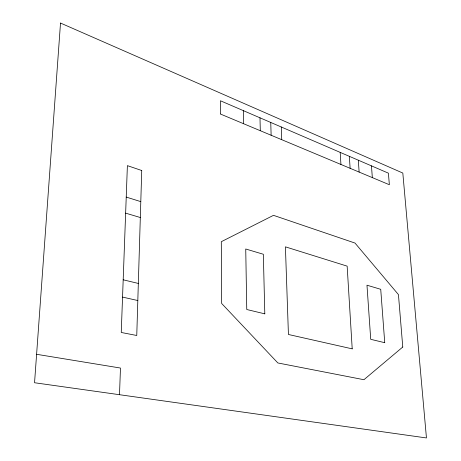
<?xml version="1.0" encoding="UTF-8"?>
<svg xmlns="http://www.w3.org/2000/svg" width="461" height="461" viewBox="0 0 461 461"><rect width="100%" height="100%" fill="white"/><g stroke="black" fill="none" stroke-linecap="round" stroke-linejoin="round"><path stroke-width="0.69" d="M119.497 394.708L120.477 368.045L36.598 354.296M122.551 297.091L137.816 300.532M123.185 279.798L138.329 283.44M125.64 213.143L140.317 217.523M126.233 197.078L140.795 201.63M220.519 114.063L389.361 184.734L388.404 173.169L220.439 100.769L220.519 113.867M371.457 165.862L372.338 177.606M358.312 160.198L359.136 172.08M349.34 156.331L350.124 168.311M340.189 152.384L340.933 164.462M281.291 127L281.729 139.683M270.751 122.453L271.131 135.246M259.987 117.814L260.304 130.717M243.408 110.669L243.627 123.732M141.734 170.518L136.761 335.493L121.249 332.473L127.386 165.637L141.734 170.518M60.512 23.05L34.546 382.739L426.454 437.95L402.816 173.054L60.512 23.05M402.77 347.024L363.925 379.714L277.856 362.957L221.672 303.482L221.297 241.702L273.494 215.339L355.005 243.062L398.442 294.596L402.77 347.024M352.21 348.856L288.43 334.484L285.417 246.842L347.15 266.141L352.21 348.856M264.804 313.849L246.756 309.51L245.736 248.998L263.34 254.259L264.804 313.849M384.739 342.69L370.725 339.319L366.973 285.198L380.728 289.306L384.739 342.69"/></g></svg>
